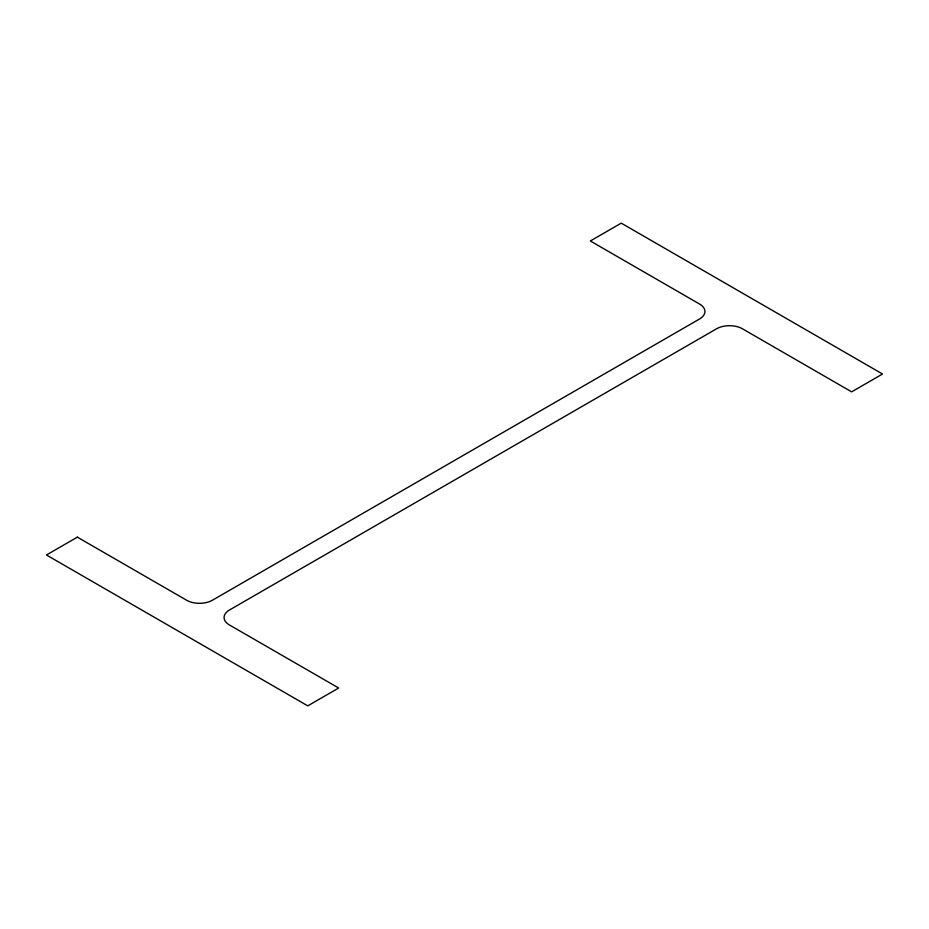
<?xml version="1.0" encoding="UTF-8"?>
<svg xmlns="http://www.w3.org/2000/svg" width="929" height="929" viewBox="0 0 929 929"><rect width="100%" height="100%" fill="white"/><g stroke="black" fill="none" stroke-linecap="round" stroke-linejoin="round"><path stroke-width="1.39" d="M77.351 537.148L46.45 554.985L307.766 705.854L338.667 688.017L229.417 624.95A18.266 10.544 0 0 1 229.417 610.039L716.584 328.773A18.266 10.544 0 0 1 742.41 328.773L851.649 391.852L882.55 374.015L621.234 223.146L590.333 240.983L699.583 304.05A18.266 10.544 0 0 1 699.583 318.961L212.416 600.227A18.266 10.544 0 0 1 186.59 600.227L77.351 537.148"/></g></svg>
